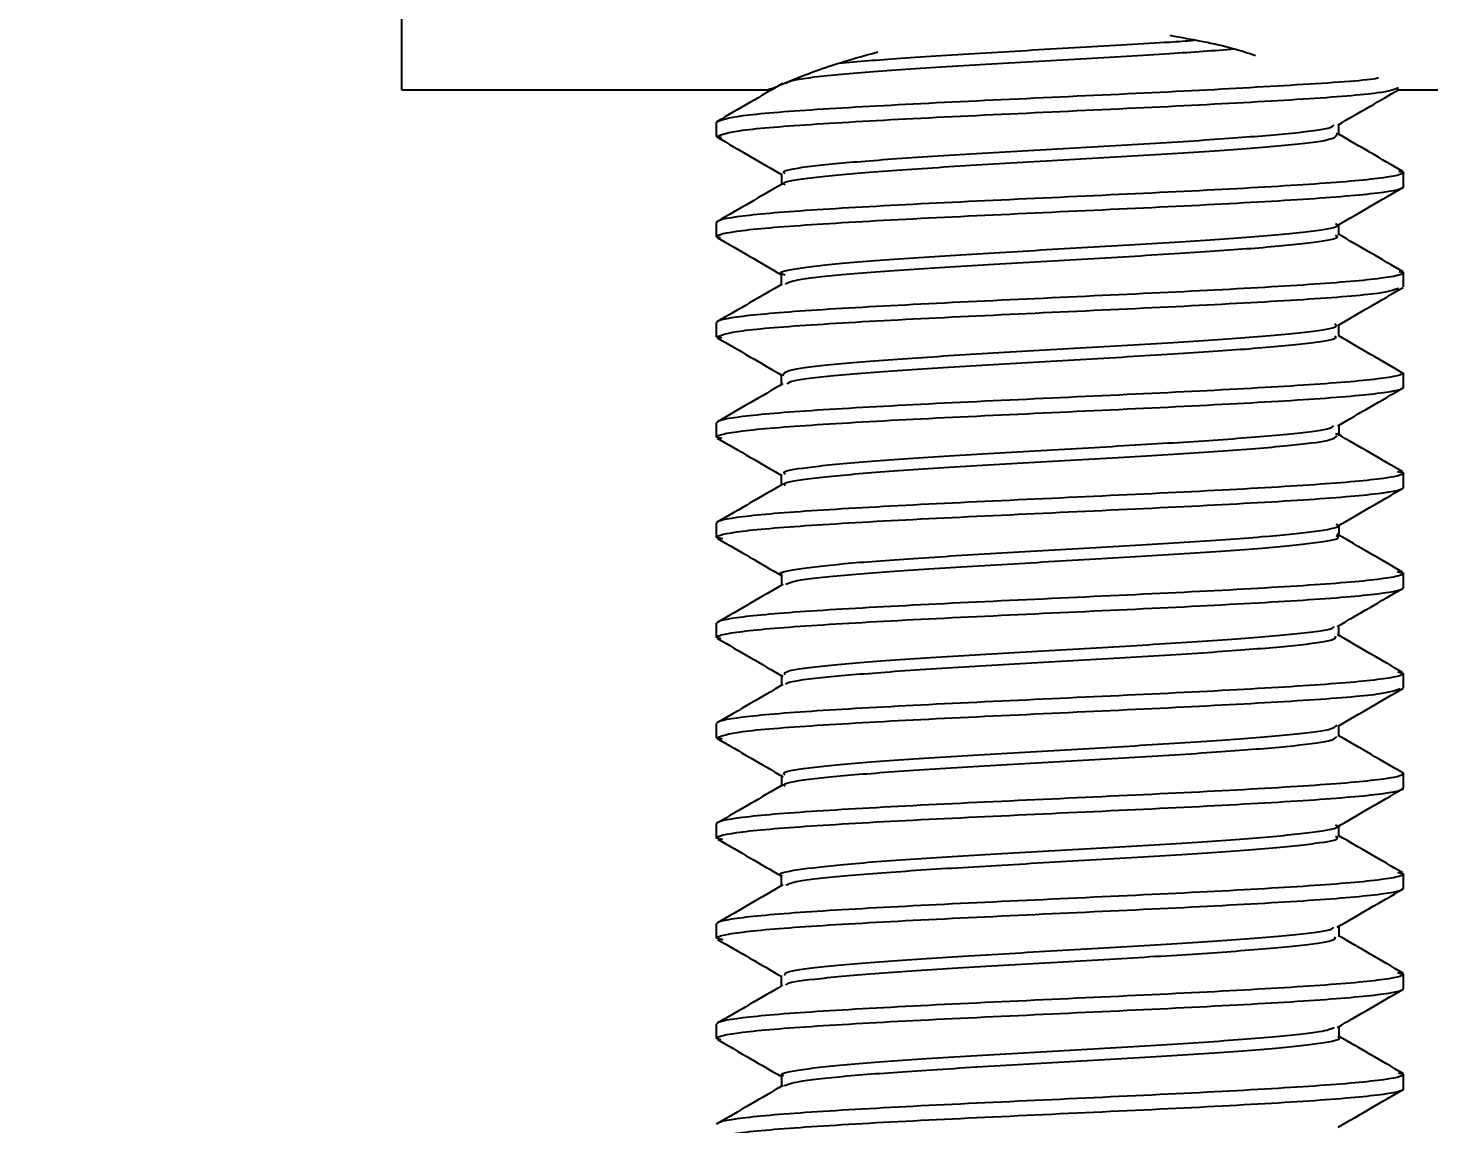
# Model space of a CAD drawing. Header units: millimetres. Extents: x 2 to 418, y 2 to 295.
# Drawn here: x 49.702 to 51.334, y 75.254 to 76.529 of the extents above; entities that cross this region are included whole.
import ezdxf

# ---------------------------------------------------------------- set-up
doc = ezdxf.new("R2010")
doc.units = ezdxf.units.MM
doc.styles.add('SLDTEXTSTYLE0', font='TXT', dxfattribs={"width": 0.75})
doc.dimstyles.new('SLDDIMSTYLE0', dxfattribs={"dimtxt": 3.175, "dimasz": 3.302, "dimexe": 0, "dimexo": 0.0625, "dimgap": 0.79375, "dimtad": 0, "dimtih": 1, "dimtoh": 1, "dimlfac": 15, "dimrnd": 1e-09, "dimzin": 4, "dimdsep": 46, "dimtxsty": 'SLDTEXTSTYLE0', "dimsah": 1, "dimcen": 0.09, "dimadec": 0, "dimazin": 1, "dimtfac": 1, "dimtmove": 0, "dimatfit": 0, "dimfxl": 0, "dimfrac": 2, "dimtolj": 1, "dimtzin": 12, "dimarcsym": 0})

# ---------------------------------------------------------------- blocks, each defined once
blk = doc.blocks.new('_D')
at = {"color": 7, "linetype": 'Continuous', "lineweight": 0}
for p, q in [((37.671, 80.124), (37.671, 86.474)), ((69.001, 80.124), (34.496, 80.124)), ((53.6677, 74.3906), (34.496, 74.3906)), ((37.671, 67.5967), (37.671, 74.3906)), ((31.321, 67.5967), (37.671, 67.5967))]:
    blk.add_line(p, q, dxfattribs=at)
at = {"color": 7, "linetype": 'Continuous', "lineweight": 18}
for points in [[(37.671, 80.124), (38.179, 83.426), (37.163, 83.426)], [(37.671, 74.3906), (37.163, 71.0886), (38.179, 71.0886)]]:
    blk.add_solid(points, dxfattribs=at)
at = {"color": 7, "linetype": 'Continuous', "lineweight": 18, "char_height": 3.175, "attachment_point": 1, "style": 'SLDTEXTSTYLE0'}
for s, insert in [('%%c', (15.9758, 69.1368)), ('86.00', (20.7641, 69.1853))]:
    blk.add_mtext(s, dxfattribs=dict(at, insert=insert))

msp = doc.modelspace()

# ---------------------------------------------------------------- linework, layer by layer
at = {"color": 7, "linetype": 'Continuous', "lineweight": 25}
for p, q in [((50.13767, 76.45731), (50.13767, 76.76855)), ((50.13767, 76.45731), (50.56761, 76.45731)), ((51.29663, 76.45731), (52.10434, 76.45731)), ((50.50434, 76.40314), (50.50434, 76.41981)), ((51.22888, 76.40472), (51.22888, 76.41718)), ((50.5102, 76.40174), (50.50434, 76.40314)), ((51.22853, 76.40565), (51.22558, 76.40645)), ((50.57981, 76.35994), (50.57981, 76.34742)), ((51.29842, 76.36289), (51.30434, 76.36148)), ((51.30434, 76.34481), (51.30434, 76.36148)), ((50.50434, 76.28648), (50.50434, 76.30314)), ((51.22894, 76.2881), (51.22894, 76.30061)), ((50.50879, 76.28518), (50.50434, 76.28648)), ((50.57958, 76.24324), (50.57958, 76.23078)), ((51.29885, 76.24612), (51.30434, 76.24481)), ((51.30434, 76.22814), (51.30434, 76.24481)), ((50.50434, 76.16981), (50.50434, 76.18648)), ((50.51047, 76.16834), (50.50434, 76.16981)), ((51.22893, 76.17156), (51.22893, 76.18395)), ((50.57956, 76.12657), (50.57956, 76.11413)), ((50.58306, 76.12473), (50.58006, 76.12553)), ((51.30434, 76.11148), (51.30434, 76.12814)), ((50.50434, 76.05314), (50.50434, 76.06981)), ((51.22882, 76.0558), (51.22482, 76.05683)), ((51.22925, 76.05476), (51.22925, 76.0673)), ((50.51095, 76.05156), (50.50434, 76.05314)), ((50.57941, 76.00995), (50.57941, 75.9973)), ((51.29686, 76.01327), (51.30434, 76.01148)), ((51.30434, 75.99481), (51.30434, 76.01148)), ((50.50434, 75.93648), (50.50434, 75.95314)), ((51.22915, 75.93804), (51.22915, 75.9505)), ((50.51145, 75.93477), (50.50434, 75.93648)), ((50.57968, 75.89316), (50.57968, 75.88065)), ((51.29689, 75.89659), (51.30434, 75.89481)), ((51.30434, 75.87814), (51.30434, 75.89481)), ((50.50434, 75.81981), (50.50434, 75.83648)), ((51.22888, 75.82134), (51.22888, 75.83384)), ((50.5094, 75.81821), (50.50434, 75.81981)), ((50.57981, 75.77657), (50.57981, 75.7641)), ((51.29739, 75.77981), (51.30434, 75.77814)), ((51.30434, 75.76148), (51.30434, 75.77814)), ((50.50434, 75.70314), (50.50434, 75.71981)), ((51.22884, 75.70468), (51.22884, 75.71727)), ((50.51132, 75.70147), (50.50434, 75.70314)), ((51.30238, 75.66242), (51.30434, 75.66148)), ((50.57981, 75.65993), (50.57981, 75.64744)), ((51.30434, 75.64481), (51.30434, 75.66148)), ((50.50434, 75.58648), (50.50434, 75.60314)), ((51.22896, 75.58813), (51.22896, 75.60062)), ((50.51165, 75.58472), (50.50434, 75.58648)), ((50.57956, 75.54329), (50.57956, 75.53079)), ((51.29712, 75.54654), (51.30434, 75.54481)), ((51.30434, 75.52814), (51.30434, 75.54481)), ((50.50434, 75.46981), (50.50434, 75.48648)), ((51.22924, 75.47136), (51.22924, 75.484)), ((50.51196, 75.46798), (50.50434, 75.46981)), ((50.5794, 75.4265), (50.5794, 75.41399)), ((51.29731, 75.42983), (51.30434, 75.42814)), ((51.30434, 75.41148), (51.30434, 75.42814)), ((50.50434, 75.35314), (50.50434, 75.36981)), ((50.50931, 75.35143), (50.50434, 75.35314)), ((51.22915, 75.35469), (51.22915, 75.36717)), ((50.57968, 75.30989), (50.57968, 75.29733)), ((51.29802, 75.31299), (51.30434, 75.31148)), ((51.30434, 75.29481), (51.30434, 75.31148))]:
    msp.add_line(p, q, dxfattribs=at)
for points, knots in [([(50.64681, 76.48858), (50.66936, 76.4905), (50.71661, 76.49452), (50.81711, 76.50065), (50.92631, 76.50695), (51.01252, 76.51174), (51.05107, 76.51444), (51.06041, 76.51509)], [0, 0, 0, 0, 0.2171406, 0.4551622, 0.6951619, 0.9261561, 1, 1, 1, 1]), ([(51.03199, 76.52099), (51.0583, 76.51623), (51.09673, 76.50928), (51.12339, 76.5003), (51.1318, 76.49746)], [0, 0, 0, 0, 0.6844814, 1, 1, 1, 1]), ([(50.56761, 76.45869), (50.56659, 76.45826), (50.5613, 76.45605), (50.58702, 76.46665), (50.63007, 76.48443), (50.67514, 76.4969), (50.69213, 76.50161)], [0, 0, 0, 0, 0.08324557, 0.43173963, 0.78577157, 1, 1, 1, 1]), ([(50.58523, 76.46484), (50.58667, 76.46602), (50.59074, 76.46934), (50.63647, 76.47475), (50.71572, 76.48105), (50.81662, 76.48732), (50.92688, 76.49361), (51.03026, 76.49948), (51.08338, 76.50327), (51.10778, 76.50501)], [0, 0, 0, 0, 0.0885461, 0.2489065, 0.4023989, 0.5595273, 0.7179616, 0.870451, 1, 1, 1, 1]), ([(51.27496, 76.47111), (51.27461, 76.47102), (51.26442, 76.46851), (51.19024, 76.46356), (51.06253, 76.45627), (50.90408, 76.44898), (50.74716, 76.44169), (50.61485, 76.43439), (50.52238, 76.4271), (50.51035, 76.42224), (50.50434, 76.41981)], [0, 0, 0, 0, 0.0050097, 0.1471512, 0.2892927, 0.4314341, 0.5735756, 0.7157171, 0.8578585, 1, 1, 1, 1]), ([(50.58118, 76.46487), (50.5685, 76.45751), (50.54314, 76.44278), (50.51777, 76.42807), (50.50507, 76.42071)], [0, 0, 0, 0, 0.4998535, 1, 1, 1, 1]), ([(50.50434, 76.40314), (50.51035, 76.40557), (50.52237, 76.41044), (50.61487, 76.41773), (50.7471, 76.42502), (50.90431, 76.43231), (51.06168, 76.4396), (51.19342, 76.44689), (51.28171, 76.45372), (51.29333, 76.45812), (51.29852, 76.46008)], [0, 0, 0, 0, 0.1280565, 0.2561131, 0.3841696, 0.5122261, 0.6402827, 0.7683392, 0.8963957, 1, 1, 1, 1]), ([(51.22758, 76.41643), (51.24027, 76.4238), (51.26406, 76.43761), (51.28785, 76.45141), (51.29895, 76.45785)], [0, 0, 0, 0, 0.5333452, 1, 1, 1, 1]), ([(50.58396, 76.35985), (50.58298, 76.3607), (50.57952, 76.3637), (50.61207, 76.36877), (50.67896, 76.37506), (50.7717, 76.38133), (50.88019, 76.38763), (50.99129, 76.3939), (51.09222, 76.40017), (51.17078, 76.40647), (51.21827, 76.41188), (51.22202, 76.41524), (51.22337, 76.41646)], [0, 0, 0, 0, 0.0452388, 0.1592793, 0.2672919, 0.3800494, 0.491081, 0.6004382, 0.7141081, 0.8217413, 0.9354878, 1, 1, 1, 1]), ([(50.50507, 76.40228), (50.51777, 76.39491), (50.54268, 76.38046), (50.56759, 76.36599), (50.57981, 76.35889)], [0, 0, 0, 0, 0.509541, 1, 1, 1, 1]), ([(50.58396, 76.34652), (50.58298, 76.34737), (50.57952, 76.35037), (50.61207, 76.35543), (50.67896, 76.36173), (50.7717, 76.368), (50.88018, 76.37429), (50.99132, 76.38057), (51.0921, 76.38684), (51.17119, 76.39313), (51.22171, 76.39911), (51.22522, 76.40303), (51.22682, 76.40481)], [0, 0, 0, 0, 0.04393021, 0.15467199, 0.25956019, 0.36905599, 0.47687583, 0.58306974, 0.69345165, 0.79797142, 0.90842767, 1, 1, 1, 1]), ([(51.30356, 76.36236), (51.29088, 76.36972), (51.26598, 76.38416), (51.24109, 76.39862), (51.22888, 76.40571)], [0, 0, 0, 0, 0.5094548, 1, 1, 1, 1]), ([(51.30434, 76.36148), (51.30434, 76.35905), (51.29392, 76.35662), (51.25385, 76.35175), (51.2242, 76.34932), (51.15015, 76.34446), (51.10578, 76.34203), (51.00903, 76.33717), (50.9567, 76.33474), (50.85198, 76.32988), (50.79964, 76.32745), (50.70289, 76.32259), (50.65852, 76.32016), (50.58447, 76.3153), (50.55482, 76.31287), (50.51475, 76.308), (50.50434, 76.30557), (50.50434, 76.30314)], [0, 0, 0, 0, 0.125, 0.125, 0.25, 0.25, 0.375, 0.375, 0.5, 0.5, 0.625, 0.625, 0.75, 0.75, 0.875, 0.875, 1, 1, 1, 1]), ([(50.581, 76.34811), (50.56833, 76.34075), (50.54297, 76.32602), (50.51761, 76.31131), (50.50493, 76.30395)], [0, 0, 0, 0, 0.4998763, 1, 1, 1, 1]), ([(50.50434, 76.28648), (50.50434, 76.28891), (50.51475, 76.29134), (50.55482, 76.2962), (50.58447, 76.29863), (50.65852, 76.30349), (50.70289, 76.30592), (50.79964, 76.31078), (50.85198, 76.31321), (50.9567, 76.31807), (51.00903, 76.3205), (51.10578, 76.32537), (51.15015, 76.3278), (51.2242, 76.33266), (51.25385, 76.33509), (51.29392, 76.33995), (51.30434, 76.34238), (51.30434, 76.34481)], [0, 0, 0, 0, 0.125, 0.125, 0.25, 0.25, 0.375, 0.375, 0.5, 0.5, 0.625, 0.625, 0.75, 0.75, 0.875, 0.875, 1, 1, 1, 1]), ([(51.2275, 76.29978), (51.24019, 76.30714), (51.26558, 76.32189), (51.29097, 76.33661), (51.30367, 76.34398)], [0, 0, 0, 0, 0.4998191, 1, 1, 1, 1]), ([(50.58416, 76.24155), (50.58237, 76.24207), (50.57318, 76.24473), (50.59387, 76.24945), (50.64663, 76.25575), (50.72967, 76.262), (50.83345, 76.2683), (50.94483, 76.27457), (51.05105, 76.28086), (51.14201, 76.28715), (51.20307, 76.29341), (51.23087, 76.29821), (51.22612, 76.30088), (51.22499, 76.30152)], [0, 0, 0, 0, 0.0259651, 0.1333884, 0.2349946, 0.342234, 0.4455168, 0.5502632, 0.6567933, 0.7586994, 0.8663462, 0.9683849, 1, 1, 1, 1]), ([(50.50478, 76.2857), (50.51749, 76.27833), (50.54242, 76.26388), (50.56735, 76.24941), (50.57958, 76.24231)], [0, 0, 0, 0, 0.5095671, 1, 1, 1, 1]), ([(50.58434, 76.23137), (50.58737, 76.23299), (50.59423, 76.23665), (50.6479, 76.24241), (50.72934, 76.24867), (50.83354, 76.25497), (50.9448, 76.26124), (51.05105, 76.26753), (51.142, 76.27381), (51.20307, 76.28007), (51.23087, 76.28488), (51.22612, 76.28755), (51.22499, 76.28818)], [0, 0, 0, 0, 0.08526334, 0.19251199, 0.30570667, 0.41472495, 0.52528822, 0.63773423, 0.74529937, 0.85892413, 0.96662924, 1, 1, 1, 1]), ([(51.30395, 76.24558), (51.29127, 76.25294), (51.2659, 76.26765), (51.24054, 76.28238), (51.22786, 76.28973)], [0, 0, 0, 0, 0.5001132, 1, 1, 1, 1]), ([(51.30434, 76.24481), (51.30434, 76.24238), (51.29392, 76.23995), (51.25385, 76.23509), (51.2242, 76.23266), (51.15015, 76.2278), (51.10578, 76.22537), (51.00903, 76.2205), (50.9567, 76.21807), (50.85198, 76.21321), (50.79964, 76.21078), (50.70289, 76.20592), (50.65852, 76.20349), (50.58447, 76.19863), (50.55482, 76.1962), (50.51475, 76.19134), (50.50434, 76.18891), (50.50434, 76.18648)], [0, 0, 0, 0, 0.125, 0.125, 0.25, 0.25, 0.375, 0.375, 0.5, 0.5, 0.625, 0.625, 0.75, 0.75, 0.875, 0.875, 1, 1, 1, 1]), ([(50.50434, 76.16981), (50.51035, 76.17224), (50.52237, 76.1771), (50.61487, 76.18439), (50.7471, 76.19169), (50.90431, 76.19898), (51.06168, 76.20627), (51.19342, 76.21356), (51.28174, 76.22039), (51.29336, 76.22479), (51.29856, 76.22676)], [0, 0, 0, 0, 0.1280355, 0.256071, 0.3841065, 0.5121421, 0.6401776, 0.7682131, 0.8962486, 1, 1, 1, 1]), ([(50.58068, 76.23142), (50.56799, 76.22406), (50.54262, 76.20934), (50.51724, 76.19463), (50.50455, 76.18727)], [0, 0, 0, 0, 0.4998903, 1, 1, 1, 1]), ([(51.22761, 76.18319), (51.24027, 76.19054), (51.2656, 76.20524), (51.29094, 76.21994), (51.30361, 76.22729)], [0, 0, 0, 0, 0.4999015, 1, 1, 1, 1]), ([(50.58206, 76.12648), (50.58377, 76.12832), (50.58737, 76.1322), (50.63811, 76.13819), (50.71608, 76.14444), (50.81809, 76.15074), (50.92904, 76.15702), (51.03666, 76.1633), (51.13041, 76.16959), (51.19653, 76.17584), (51.22884, 76.181), (51.22542, 76.18401), (51.22432, 76.18498)], [0, 0, 0, 0, 0.0941689, 0.1984808, 0.3079305, 0.4147608, 0.5211264, 0.6308718, 0.7350797, 0.8452721, 0.9503327, 1, 1, 1, 1]), ([(50.50502, 76.16888), (50.51773, 76.16151), (50.54258, 76.14711), (50.56743, 76.13269), (50.57956, 76.12564)], [0, 0, 0, 0, 0.5115441, 1, 1, 1, 1]), ([(50.58629, 76.11514), (50.58768, 76.11632), (50.59149, 76.11953), (50.63862, 76.12485), (50.71595, 76.13111), (50.81813, 76.13741), (50.92904, 76.14369), (51.03664, 76.14996), (51.13048, 76.15625), (51.19628, 76.16251), (51.22811, 76.16744), (51.2253, 76.17023), (51.22455, 76.17098)], [0, 0, 0, 0, 0.0629315, 0.1722194, 0.2868902, 0.3988168, 0.5102564, 0.625237, 0.734416, 0.8498649, 0.9599373, 1, 1, 1, 1]), ([(51.30448, 76.12699), (51.29187, 76.13433), (51.26665, 76.149), (51.24141, 76.16367), (51.22879, 76.17101)], [0, 0, 0, 0, 0.5000347, 1, 1, 1, 1]), ([(51.30434, 76.12814), (51.30434, 76.12571), (51.29392, 76.12328), (51.25385, 76.11842), (51.2242, 76.11599), (51.15015, 76.11113), (51.10578, 76.1087), (51.00903, 76.10384), (50.9567, 76.10141), (50.85198, 76.09655), (50.79964, 76.09412), (50.70289, 76.08925), (50.65852, 76.08682), (50.58447, 76.08196), (50.55482, 76.07953), (50.51475, 76.07467), (50.50434, 76.07224), (50.50434, 76.06981)], [0, 0, 0, 0, 0.125, 0.125, 0.25, 0.25, 0.375, 0.375, 0.5, 0.5, 0.625, 0.625, 0.75, 0.75, 0.875, 0.875, 1, 1, 1, 1]), ([(50.50434, 76.05314), (50.50434, 76.05557), (50.51475, 76.058), (50.55482, 76.06287), (50.58447, 76.0653), (50.65852, 76.07016), (50.70289, 76.07259), (50.79964, 76.07745), (50.85198, 76.07988), (50.9567, 76.08474), (51.00903, 76.08717), (51.10578, 76.09203), (51.15015, 76.09446), (51.2242, 76.09932), (51.25385, 76.10175), (51.29392, 76.10662), (51.30434, 76.10905), (51.30434, 76.11148)], [0, 0, 0, 0, 0.125, 0.125, 0.25, 0.25, 0.375, 0.375, 0.5, 0.5, 0.625, 0.625, 0.75, 0.75, 0.875, 0.875, 1, 1, 1, 1]), ([(50.58134, 76.11516), (50.56866, 76.1078), (50.54329, 76.09308), (50.5179, 76.07837), (50.5052, 76.07101)], [0, 0, 0, 0, 0.4998811, 1, 1, 1, 1]), ([(51.22753, 76.06631), (51.24024, 76.07368), (51.26566, 76.08843), (51.29109, 76.10315), (51.30381, 76.11052)], [0, 0, 0, 0, 0.4998016, 1, 1, 1, 1]), ([(50.58437, 76.00986), (50.5833, 76.0108), (50.57991, 76.01377), (50.61373, 76.01887), (50.67886, 76.02512), (50.77363, 76.03142), (50.88151, 76.03769), (50.99217, 76.04398), (51.0938, 76.05027), (51.17166, 76.05653), (51.21741, 76.0619), (51.2214, 76.06514), (51.22288, 76.06634)], [0, 0, 0, 0, 0.0497681, 0.157638, 0.271686, 0.3808494, 0.4925988, 0.605277, 0.7137271, 0.8279938, 0.936092, 1, 1, 1, 1]), ([(50.58437, 75.99653), (50.5833, 75.99747), (50.57991, 76.00044), (50.61373, 76.00553), (50.67886, 76.01179), (50.77363, 76.01809), (50.8815, 76.02436), (50.9922, 76.03065), (51.09368, 76.03693), (51.17212, 76.04319), (51.2211, 76.04918), (51.22497, 76.05303), (51.2268, 76.05485)], [0, 0, 0, 0, 0.0481974, 0.1526629, 0.2631115, 0.3688297, 0.4770522, 0.5861742, 0.6912015, 0.8018619, 0.9065485, 1, 1, 1, 1]), ([(51.30341, 76.01273), (51.2907, 76.02009), (51.2653, 76.0348), (51.23992, 76.04953), (51.22723, 76.05689)], [0, 0, 0, 0, 0.5001352, 1, 1, 1, 1]), ([(50.50488, 76.0521), (50.5176, 76.04473), (50.54244, 76.03034), (50.56728, 76.01594), (50.57941, 76.00891)], [0, 0, 0, 0, 0.5120046, 1, 1, 1, 1]), ([(51.30434, 76.01148), (51.30434, 76.00905), (51.29392, 76.00662), (51.25385, 76.00175), (51.2242, 75.99932), (51.15015, 75.99446), (51.10578, 75.99203), (51.00903, 75.98717), (50.9567, 75.98474), (50.85198, 75.97988), (50.79964, 75.97745), (50.70289, 75.97259), (50.65852, 75.97016), (50.58447, 75.9653), (50.55482, 75.96287), (50.51475, 75.958), (50.50434, 75.95557), (50.50434, 75.95314)], [0, 0, 0, 0, 0.125, 0.125, 0.25, 0.25, 0.375, 0.375, 0.5, 0.5, 0.625, 0.625, 0.75, 0.75, 0.875, 0.875, 1, 1, 1, 1]), ([(50.50434, 75.93648), (50.50434, 75.93891), (50.51475, 75.94134), (50.55482, 75.9462), (50.58447, 75.94863), (50.65852, 75.95349), (50.70289, 75.95592), (50.79964, 75.96078), (50.85198, 75.96321), (50.9567, 75.96807), (51.00903, 75.9705), (51.10578, 75.97537), (51.15015, 75.9778), (51.2242, 75.98266), (51.25385, 75.98509), (51.29392, 75.98995), (51.30434, 75.99238), (51.30434, 75.99481)], [0, 0, 0, 0, 0.125, 0.125, 0.25, 0.25, 0.375, 0.375, 0.5, 0.5, 0.625, 0.625, 0.75, 0.75, 0.875, 0.875, 1, 1, 1, 1]), ([(50.58162, 75.99858), (50.56893, 75.99122), (50.54355, 75.97649), (50.51815, 75.96178), (50.50545, 75.95442)], [0, 0, 0, 0, 0.4998492, 1, 1, 1, 1]), ([(51.22736, 75.94946), (51.24006, 75.95683), (51.26547, 75.97158), (51.2909, 75.98631), (51.30361, 75.99367)], [0, 0, 0, 0, 0.4998367, 1, 1, 1, 1]), ([(50.58043, 75.89308), (50.58018, 75.89316), (50.57408, 75.89529), (50.59578, 75.89954), (50.64629, 75.9058), (50.73192, 75.9121), (50.8344, 75.91837), (50.94603, 75.92466), (51.05282, 75.93094), (51.14275, 75.93721), (51.20321, 75.9435), (51.23202, 75.94824), (51.22676, 75.95092), (51.22571, 75.95145)], [0, 0, 0, 0, 0.0044438, 0.1092001, 0.2197797, 0.3245143, 0.4338498, 0.5415117, 0.6475501, 0.7577704, 0.8621371, 0.9724315, 1, 1, 1, 1]), ([(51.30309, 75.89606), (51.29039, 75.90342), (51.265, 75.91813), (51.23963, 75.93286), (51.22694, 75.94022)], [0, 0, 0, 0, 0.5001564, 1, 1, 1, 1]), ([(50.50525, 75.93532), (50.51796, 75.92795), (50.54278, 75.91357), (50.56758, 75.89917), (50.57968, 75.89215)], [0, 0, 0, 0, 0.5121347, 1, 1, 1, 1]), ([(50.58505, 75.88176), (50.58803, 75.88321), (50.59543, 75.8868), (50.64778, 75.89247), (50.73151, 75.89877), (50.83451, 75.90503), (50.946, 75.91133), (51.05283, 75.91761), (51.14275, 75.92388), (51.20321, 75.93017), (51.23202, 75.9349), (51.22676, 75.93758), (51.22571, 75.93812)], [0, 0, 0, 0, 0.0772356, 0.1917831, 0.3002759, 0.4135346, 0.5250598, 0.6349031, 0.7490784, 0.8571901, 0.9714423, 1, 1, 1, 1]), ([(51.30434, 75.89481), (51.30434, 75.89238), (51.29392, 75.88995), (51.25385, 75.88509), (51.2242, 75.88266), (51.15015, 75.8778), (51.10578, 75.87537), (51.00903, 75.8705), (50.9567, 75.86807), (50.85198, 75.86321), (50.79964, 75.86078), (50.70289, 75.85592), (50.65852, 75.85349), (50.58447, 75.84863), (50.55482, 75.8462), (50.51475, 75.84134), (50.50434, 75.83891), (50.50434, 75.83648)], [0, 0, 0, 0, 0.125, 0.125, 0.25, 0.25, 0.375, 0.375, 0.5, 0.5, 0.625, 0.625, 0.75, 0.75, 0.875, 0.875, 1, 1, 1, 1]), ([(50.50434, 75.81981), (50.50434, 75.82224), (50.51475, 75.82467), (50.55482, 75.82953), (50.58447, 75.83196), (50.65852, 75.83682), (50.70289, 75.83925), (50.79964, 75.84412), (50.85198, 75.84655), (50.9567, 75.85141), (51.00903, 75.85384), (51.10578, 75.8587), (51.15015, 75.86113), (51.2242, 75.86599), (51.25385, 75.86842), (51.29392, 75.87328), (51.30434, 75.87571), (51.30434, 75.87814)], [0, 0, 0, 0, 0.125, 0.125, 0.25, 0.25, 0.375, 0.375, 0.5, 0.5, 0.625, 0.625, 0.75, 0.75, 0.875, 0.875, 1, 1, 1, 1]), ([(50.58167, 75.88181), (50.569, 75.87445), (50.54363, 75.85972), (50.51825, 75.845), (50.50556, 75.83764)], [0, 0, 0, 0, 0.4998454, 1, 1, 1, 1]), ([(51.22711, 75.83281), (51.2398, 75.84018), (51.26518, 75.85492), (51.29058, 75.86965), (51.30328, 75.87702)], [0, 0, 0, 0, 0.499836, 1, 1, 1, 1]), ([(50.58401, 75.77648), (50.58352, 75.7777), (50.58216, 75.78106), (50.62113, 75.78649), (50.69308, 75.79278), (50.7889, 75.79904), (50.89885, 75.80534), (51.00907, 75.81161), (51.10738, 75.8179), (51.18111, 75.82418), (51.22163, 75.82916), (51.2228, 75.83206), (51.2231, 75.83282)], [0, 0, 0, 0, 0.0650821, 0.1794197, 0.2875658, 0.4017078, 0.5116383, 0.6231268, 0.7365138, 0.8449791, 0.9595547, 1, 1, 1, 1]), ([(50.50541, 75.81874), (50.51811, 75.81137), (50.54351, 75.79664), (50.56889, 75.7819), (50.58158, 75.77453)], [0, 0, 0, 0, 0.5001758, 1, 1, 1, 1]), ([(50.58503, 75.76512), (50.58502, 75.76568), (50.58496, 75.76839), (50.62184, 75.77316), (50.69288, 75.77945), (50.78896, 75.78571), (50.89882, 75.792), (51.00912, 75.79828), (51.10721, 75.80456), (51.18172, 75.81085), (51.22483, 75.81647), (51.2251, 75.82002), (51.2252, 75.82143)], [0, 0, 0, 0, 0.0300609, 0.1444667, 0.2526773, 0.3668872, 0.4768833, 0.5884382, 0.7018927, 0.8104226, 0.9250665, 1, 1, 1, 1]), ([(51.30314, 75.77927), (51.29045, 75.78663), (51.26514, 75.80131), (51.23985, 75.816), (51.22724, 75.82333)], [0, 0, 0, 0, 0.501412, 1, 1, 1, 1]), ([(51.30434, 75.77814), (51.30434, 75.77571), (51.29392, 75.77328), (51.25385, 75.76842), (51.2242, 75.76599), (51.15015, 75.76113), (51.10578, 75.7587), (51.00903, 75.75384), (50.9567, 75.75141), (50.85198, 75.74655), (50.79964, 75.74412), (50.70289, 75.73925), (50.65852, 75.73682), (50.58447, 75.73196), (50.55482, 75.72953), (50.51475, 75.72467), (50.50434, 75.72224), (50.50434, 75.71981)], [0, 0, 0, 0, 0.125, 0.125, 0.25, 0.25, 0.375, 0.375, 0.5, 0.5, 0.625, 0.625, 0.75, 0.75, 0.875, 0.875, 1, 1, 1, 1]), ([(50.50434, 75.70314), (50.51035, 75.70557), (50.52237, 75.71044), (50.61487, 75.71773), (50.7471, 75.72502), (50.90432, 75.73231), (51.06165, 75.7396), (51.19354, 75.74689), (51.28307, 75.75386), (51.29481, 75.75839), (51.30025, 75.7605)], [0, 0, 0, 0, 0.1271302, 0.2542604, 0.3813906, 0.5085208, 0.635651, 0.7627812, 0.8899114, 1, 1, 1, 1]), ([(50.58157, 75.76512), (50.5689, 75.75776), (50.54354, 75.74303), (50.51817, 75.72831), (50.50548, 75.72095)], [0, 0, 0, 0, 0.4998645, 1, 1, 1, 1]), ([(51.2281, 75.71683), (51.24078, 75.7242), (51.26616, 75.73894), (51.29152, 75.75367), (51.3042, 75.76103)], [0, 0, 0, 0, 0.4998397, 1, 1, 1, 1]), ([(50.58404, 75.65984), (50.58308, 75.66075), (50.57986, 75.6638), (50.6134, 75.66892), (50.68102, 75.67522), (50.77419, 75.68148), (50.88295, 75.68778), (50.99397, 75.69406), (51.09438, 75.70033), (51.17287, 75.70662), (51.22212, 75.71254), (51.22513, 75.7164), (51.22647, 75.71811)], [0, 0, 0, 0, 0.046822, 0.1575806, 0.2623198, 0.3722177, 0.4794857, 0.5862869, 0.6964818, 0.8011166, 0.9117603, 1, 1, 1, 1]), ([(50.50553, 75.70201), (50.51823, 75.69465), (50.5436, 75.67993), (50.56896, 75.6652), (50.58164, 75.65783)], [0, 0, 0, 0, 0.5001495, 1, 1, 1, 1]), ([(50.58404, 75.64651), (50.58308, 75.64742), (50.57986, 75.65047), (50.6134, 75.65559), (50.68102, 75.66189), (50.77419, 75.66815), (50.88295, 75.67445), (50.99397, 75.68072), (51.09438, 75.687), (51.17287, 75.69329), (51.22212, 75.69921), (51.22513, 75.70307), (51.22647, 75.70478)], [0, 0, 0, 0, 0.046822, 0.1575806, 0.2623198, 0.3722177, 0.4794857, 0.5862869, 0.6964818, 0.8011166, 0.9117603, 1, 1, 1, 1]), ([(51.30414, 75.66191), (51.29148, 75.66925), (51.26616, 75.68393), (51.24085, 75.69862), (51.2282, 75.70597)], [0, 0, 0, 0, 0.5000653, 1, 1, 1, 1]), ([(51.30434, 75.66148), (51.30434, 75.65905), (51.29392, 75.65662), (51.25385, 75.65175), (51.2242, 75.64932), (51.15015, 75.64446), (51.10578, 75.64203), (51.00903, 75.63717), (50.9567, 75.63474), (50.85198, 75.62988), (50.79964, 75.62745), (50.70289, 75.62259), (50.65852, 75.62016), (50.58447, 75.6153), (50.55482, 75.61287), (50.51475, 75.608), (50.50434, 75.60557), (50.50434, 75.60314)], [0, 0, 0, 0, 0.125, 0.125, 0.25, 0.25, 0.375, 0.375, 0.5, 0.5, 0.625, 0.625, 0.75, 0.75, 0.875, 0.875, 1, 1, 1, 1]), ([(50.58161, 75.64848), (50.56892, 75.64111), (50.54354, 75.62637), (50.51815, 75.61164), (50.50545, 75.60428)], [0, 0, 0, 0, 0.4998364, 1, 1, 1, 1]), ([(50.50434, 75.58648), (50.50434, 75.58891), (50.51475, 75.59134), (50.55482, 75.5962), (50.58447, 75.59863), (50.65852, 75.60349), (50.70289, 75.60592), (50.79964, 75.61078), (50.85198, 75.61321), (50.9567, 75.61807), (51.00903, 75.6205), (51.10578, 75.62537), (51.15015, 75.6278), (51.2242, 75.63266), (51.25385, 75.63509), (51.29392, 75.63995), (51.30434, 75.64238), (51.30434, 75.64481)], [0, 0, 0, 0, 0.125, 0.125, 0.25, 0.25, 0.375, 0.375, 0.5, 0.5, 0.625, 0.625, 0.75, 0.75, 0.875, 0.875, 1, 1, 1, 1]), ([(51.227, 75.59949), (51.23968, 75.60685), (51.26505, 75.62159), (51.29043, 75.6363), (51.30313, 75.64367)], [0, 0, 0, 0, 0.4998404, 1, 1, 1, 1]), ([(50.57975, 75.5432), (50.57969, 75.54322), (50.57355, 75.54539), (50.59584, 75.54961), (50.64809, 75.5559), (50.73211, 75.56216), (50.83618, 75.56846), (50.94755, 75.57473), (51.05353, 75.58102), (51.14403, 75.5873), (51.2041, 75.59356), (51.23126, 75.59832), (51.22625, 75.60096), (51.22512, 75.60155)], [0, 0, 0, 0, 0.0011772, 0.1113875, 0.2158234, 0.3262408, 0.4319291, 0.540121, 0.6492121, 0.7542098, 0.8648389, 0.9694959, 1, 1, 1, 1]), ([(50.50556, 75.58526), (50.51826, 75.5779), (50.54294, 75.5636), (50.5676, 75.54928), (50.57956, 75.54234)], [0, 0, 0, 0, 0.5147526, 1, 1, 1, 1]), ([(50.58548, 75.53183), (50.58863, 75.53335), (50.59602, 75.5369), (50.64969, 75.54257), (50.73169, 75.54882), (50.83629, 75.55512), (50.94752, 75.56139), (51.05354, 75.56769), (51.14403, 75.57397), (51.2041, 75.58023), (51.23126, 75.58499), (51.22625, 75.58762), (51.22512, 75.58822)], [0, 0, 0, 0, 0.08051824, 0.18858213, 0.30283523, 0.412195, 0.52414538, 0.6370262, 0.74567135, 0.86014355, 0.96843618, 1, 1, 1, 1]), ([(51.30332, 75.54599), (51.29061, 75.55336), (51.26582, 75.56773), (51.24104, 75.58212), (51.22896, 75.58914)], [0, 0, 0, 0, 0.5124378, 1, 1, 1, 1]), ([(51.30434, 75.54481), (51.30434, 75.54238), (51.29392, 75.53995), (51.25385, 75.53509), (51.2242, 75.53266), (51.15015, 75.5278), (51.10578, 75.52537), (51.00903, 75.5205), (50.9567, 75.51807), (50.85198, 75.51321), (50.79964, 75.51078), (50.70289, 75.50592), (50.65852, 75.50349), (50.58447, 75.49863), (50.55482, 75.4962), (50.51475, 75.49134), (50.50434, 75.48891), (50.50434, 75.48648)], [0, 0, 0, 0, 0.125, 0.125, 0.25, 0.25, 0.375, 0.375, 0.5, 0.5, 0.625, 0.625, 0.75, 0.75, 0.875, 0.875, 1, 1, 1, 1]), ([(50.58143, 75.53188), (50.56873, 75.52451), (50.54332, 75.50976), (50.51791, 75.49504), (50.50519, 75.48767)], [0, 0, 0, 0, 0.4998416, 1, 1, 1, 1]), ([(50.50434, 75.46981), (50.50434, 75.47224), (50.51475, 75.47467), (50.55482, 75.47953), (50.58447, 75.48196), (50.65852, 75.48682), (50.70289, 75.48925), (50.79964, 75.49412), (50.85198, 75.49655), (50.9567, 75.50141), (51.00903, 75.50384), (51.10578, 75.5087), (51.15015, 75.51113), (51.2242, 75.51599), (51.25385, 75.51842), (51.29392, 75.52328), (51.30434, 75.52571), (51.30434, 75.52814)], [0, 0, 0, 0, 0.125, 0.125, 0.25, 0.25, 0.375, 0.375, 0.5, 0.5, 0.625, 0.625, 0.75, 0.75, 0.875, 0.875, 1, 1, 1, 1]), ([(51.22697, 75.48269), (51.23966, 75.49005), (51.26504, 75.50478), (51.29045, 75.5195), (51.30315, 75.52686)], [0, 0, 0, 0, 0.49984, 1, 1, 1, 1]), ([(50.58406, 75.42641), (50.58368, 75.42773), (50.58272, 75.4311), (50.62239, 75.43658), (50.6932, 75.44284), (50.79103, 75.44914), (50.90009, 75.4554), (51.01, 75.4617), (51.10908, 75.46798), (51.18153, 75.47425), (51.22092, 75.47915), (51.22218, 75.48194), (51.22252, 75.4827)], [0, 0, 0, 0, 0.07035197, 0.17899198, 0.29367113, 0.40228857, 0.51567744, 0.62733077, 0.73730035, 0.85160683, 0.95984275, 1, 1, 1, 1]), ([(50.50536, 75.46852), (50.51807, 75.46116), (50.54276, 75.44686), (50.56743, 75.43255), (50.5794, 75.4256)], [0, 0, 0, 0, 0.514674, 1, 1, 1, 1]), ([(50.58542, 75.41504), (50.58546, 75.41571), (50.58564, 75.41842), (50.6231, 75.42325), (50.69302, 75.42951), (50.79108, 75.4358), (50.90007, 75.44207), (51.01006, 75.44837), (51.1089, 75.45465), (51.18222, 75.46092), (51.22435, 75.46651), (51.22472, 75.47), (51.22488, 75.47145)], [0, 0, 0, 0, 0.03540709, 0.14380789, 0.25823454, 0.36661283, 0.47975204, 0.59115953, 0.70088698, 0.81494178, 0.92293938, 1, 1, 1, 1]), ([(51.30363, 75.42929), (51.29091, 75.43665), (51.26611, 75.45101), (51.24132, 75.46539), (51.22924, 75.47239)], [0, 0, 0, 0, 0.5129287, 1, 1, 1, 1]), ([(51.30434, 75.42814), (51.30434, 75.42571), (51.29392, 75.42328), (51.25385, 75.41842), (51.2242, 75.41599), (51.15015, 75.41113), (51.10578, 75.4087), (51.00903, 75.40384), (50.9567, 75.40141), (50.85198, 75.39655), (50.79964, 75.39412), (50.70289, 75.38925), (50.65852, 75.38682), (50.58447, 75.38196), (50.55482, 75.37953), (50.51475, 75.37467), (50.50434, 75.37224), (50.50434, 75.36981)], [0, 0, 0, 0, 0.125, 0.125, 0.25, 0.25, 0.375, 0.375, 0.5, 0.5, 0.625, 0.625, 0.75, 0.75, 0.875, 0.875, 1, 1, 1, 1]), ([(50.50434, 75.35314), (50.50434, 75.35557), (50.51475, 75.358), (50.55482, 75.36287), (50.58447, 75.3653), (50.65852, 75.37016), (50.70289, 75.37259), (50.79964, 75.37745), (50.85198, 75.37988), (50.9567, 75.38474), (51.00903, 75.38717), (51.10578, 75.39203), (51.15015, 75.39446), (51.2242, 75.39932), (51.25385, 75.40175), (51.29392, 75.40662), (51.30434, 75.40905), (51.30434, 75.41148)], [0, 0, 0, 0, 0.125, 0.125, 0.25, 0.25, 0.375, 0.375, 0.5, 0.5, 0.625, 0.625, 0.75, 0.75, 0.875, 0.875, 1, 1, 1, 1]), ([(50.58123, 75.41505), (50.56853, 75.40768), (50.5431, 75.39294), (50.51767, 75.37821), (50.50495, 75.37084)], [0, 0, 0, 0, 0.49980557, 1, 1, 1, 1]), ([(51.22724, 75.36606), (51.23992, 75.37343), (51.2653, 75.38815), (51.2907, 75.40287), (51.30341, 75.41023)], [0, 0, 0, 0, 0.499873, 1, 1, 1, 1]), ([(50.58259, 75.3098), (50.58171, 75.31021), (50.57631, 75.31267), (50.60164, 75.31726), (50.65891, 75.32353), (50.74809, 75.32982), (50.85269, 75.33608), (50.96436, 75.34237), (51.0696, 75.34865), (51.15401, 75.35493), (51.21052, 75.36074), (51.2197, 75.36445), (51.22383, 75.36612)], [0, 0, 0, 0, 0.02153914, 0.13113378, 0.24551993, 0.35371198, 0.46790237, 0.57787961, 0.68941544, 0.80285057, 0.91136189, 1, 1, 1, 1]), ([(50.58276, 75.29827), (50.58806, 75.30012), (50.59947, 75.30412), (50.65996, 75.31019), (50.7478, 75.31649), (50.85274, 75.32274), (50.96444, 75.32904), (51.06923, 75.33531), (51.15541, 75.3416), (51.21016, 75.34789), (51.23426, 75.35228), (51.22824, 75.3546), (51.22779, 75.35477)], [0, 0, 0, 0, 0.0988636, 0.2128678, 0.3206987, 0.4345078, 0.5441179, 0.6552813, 0.7683377, 0.8764867, 0.9907283, 1, 1, 1, 1]), ([(51.30362, 75.31246), (51.29091, 75.31982), (51.26608, 75.33421), (51.24126, 75.34861), (51.22915, 75.35564)], [0, 0, 0, 0, 0.5120927, 1, 1, 1, 1]), ([(50.50531, 75.35196), (50.51801, 75.3446), (50.5428, 75.33022), (50.56759, 75.31583), (50.57968, 75.30881)], [0, 0, 0, 0, 0.5119338, 1, 1, 1, 1]), ([(51.30434, 75.31148), (51.30434, 75.30905), (51.29392, 75.30662), (51.25385, 75.30175), (51.2242, 75.29932), (51.15015, 75.29446), (51.10578, 75.29203), (51.00903, 75.28717), (50.9567, 75.28474), (50.85198, 75.27988), (50.79964, 75.27745), (50.70289, 75.27259), (50.65852, 75.27016), (50.58447, 75.2653), (50.55482, 75.26287), (50.51475, 75.258), (50.50434, 75.25557), (50.50434, 75.25314)], [0, 0, 0, 0, 0.125, 0.125, 0.25, 0.25, 0.375, 0.375, 0.5, 0.5, 0.625, 0.625, 0.75, 0.75, 0.875, 0.875, 1, 1, 1, 1]), ([(50.50434, 75.23648), (50.50434, 75.23891), (50.51475, 75.24134), (50.55482, 75.2462), (50.58447, 75.24863), (50.65852, 75.25349), (50.70289, 75.25592), (50.79964, 75.26078), (50.85198, 75.26321), (50.9567, 75.26807), (51.00903, 75.2705), (51.10578, 75.27537), (51.15015, 75.2778), (51.2242, 75.28266), (51.25385, 75.28509), (51.29392, 75.28995), (51.30434, 75.29238), (51.30434, 75.29481)], [0, 0, 0, 0, 0.125, 0.125, 0.25, 0.25, 0.375, 0.375, 0.5, 0.5, 0.625, 0.625, 0.75, 0.75, 0.875, 0.875, 1, 1, 1, 1]), ([(50.58142, 75.29834), (50.56873, 75.29097), (50.54333, 75.27622), (50.51793, 75.2615), (50.50522, 75.25413)], [0, 0, 0, 0, 0.4998057, 1, 1, 1, 1]), ([(51.22792, 75.2498), (51.2406, 75.25716), (51.26596, 75.27187), (51.29134, 75.28658), (51.30403, 75.29393)], [0, 0, 0, 0, 0.4998957, 1, 1, 1, 1])]:
    msp.add_open_spline(points, degree=3, knots=knots, dxfattribs=at)

# ---------------------------------------------------------------- dimensions: what is measured, and where the dimension line sits
at = {"color": 7, "linetype": 'Continuous', "lineweight": 18}
dim = msp.add_linear_dim(base=(37.671, 74.39064), p1=(70.271, 80.12398), p2=(54.93767, 74.39064), angle=90, text='%%c<>', dimstyle='SLDDIMSTYLE0', dxfattribs=at)
dim.commit()
dim.dimension.update_dxf_attribs({"geometry": '_D', "text_midpoint": (37.671, 67.59671), "dimtype": 160})

doc.saveas('drawing.dxf')
